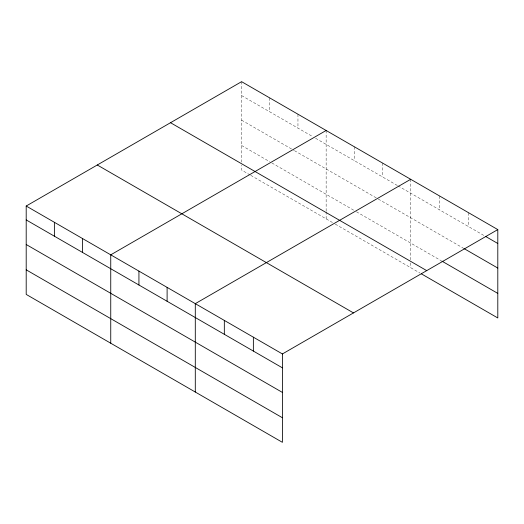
<?xml version="1.0" encoding="UTF-8"?>
<svg xmlns="http://www.w3.org/2000/svg" width="524" height="524" viewBox="0 0 524 524"><rect width="100%" height="100%" fill="white"/><g stroke="black" fill="none" stroke-linecap="round" stroke-linejoin="round"><path stroke-width="0.39" stroke-dasharray="2.62 1.97" d="M241.597 95.565L312.756 136.653M315.572 138.277L397.303 185.463M398.011 185.869L484.346 235.715M241.597 120.147L293.735 150.25M294.436 150.657L377.575 198.655M378.282 199.061L463.098 248.029M241.597 145.476L269.781 161.746M271.891 162.964L354.329 210.556M356.438 211.775L441.143 260.683M250.053 174.937L241.597 170.051L241.597 165.296M250.754 175.344L332.485 222.53M335.301 224.154L419.894 272.997M468.764 212.823L468.764 226.722M439.728 196.061L439.728 209.954M410.692 179.293L410.692 259.753M410.692 262.924L410.692 267.679M382.507 163.023L382.507 176.922M354.329 146.753L354.329 160.652M326.144 130.483L326.144 210.936M326.144 211.729L326.144 218.868M297.959 114.212L297.959 128.111M269.781 97.942L269.781 111.835M241.597 81.672L241.597 162.126"/><path stroke-width="0.79" d="M26.2 206.03L282.403 353.949L282.403 442.328L26.2 294.409L26.2 206.03L241.597 81.672L497.8 229.591L497.8 317.97L421.316 273.816M326.144 130.483L110.747 254.841L110.747 343.227M410.692 179.293L195.295 303.651L195.295 392.037M282.403 353.949L497.8 229.591M485.761 236.534L497.8 243.483M463.806 248.442L497.8 268.065M441.85 261.09L497.8 293.394M170.516 122.708L426.719 270.626M97.281 164.988L353.484 312.907M26.2 219.923L282.403 367.841M26.2 244.505L282.403 392.424M26.2 269.834L282.403 417.746M253.367 337.181L253.367 351.08M224.331 320.419L224.331 334.312M167.11 287.381L167.11 301.28M138.932 271.111L138.932 285.01M82.563 238.571L82.563 252.47M54.385 222.3L54.385 236.193"/></g></svg>
